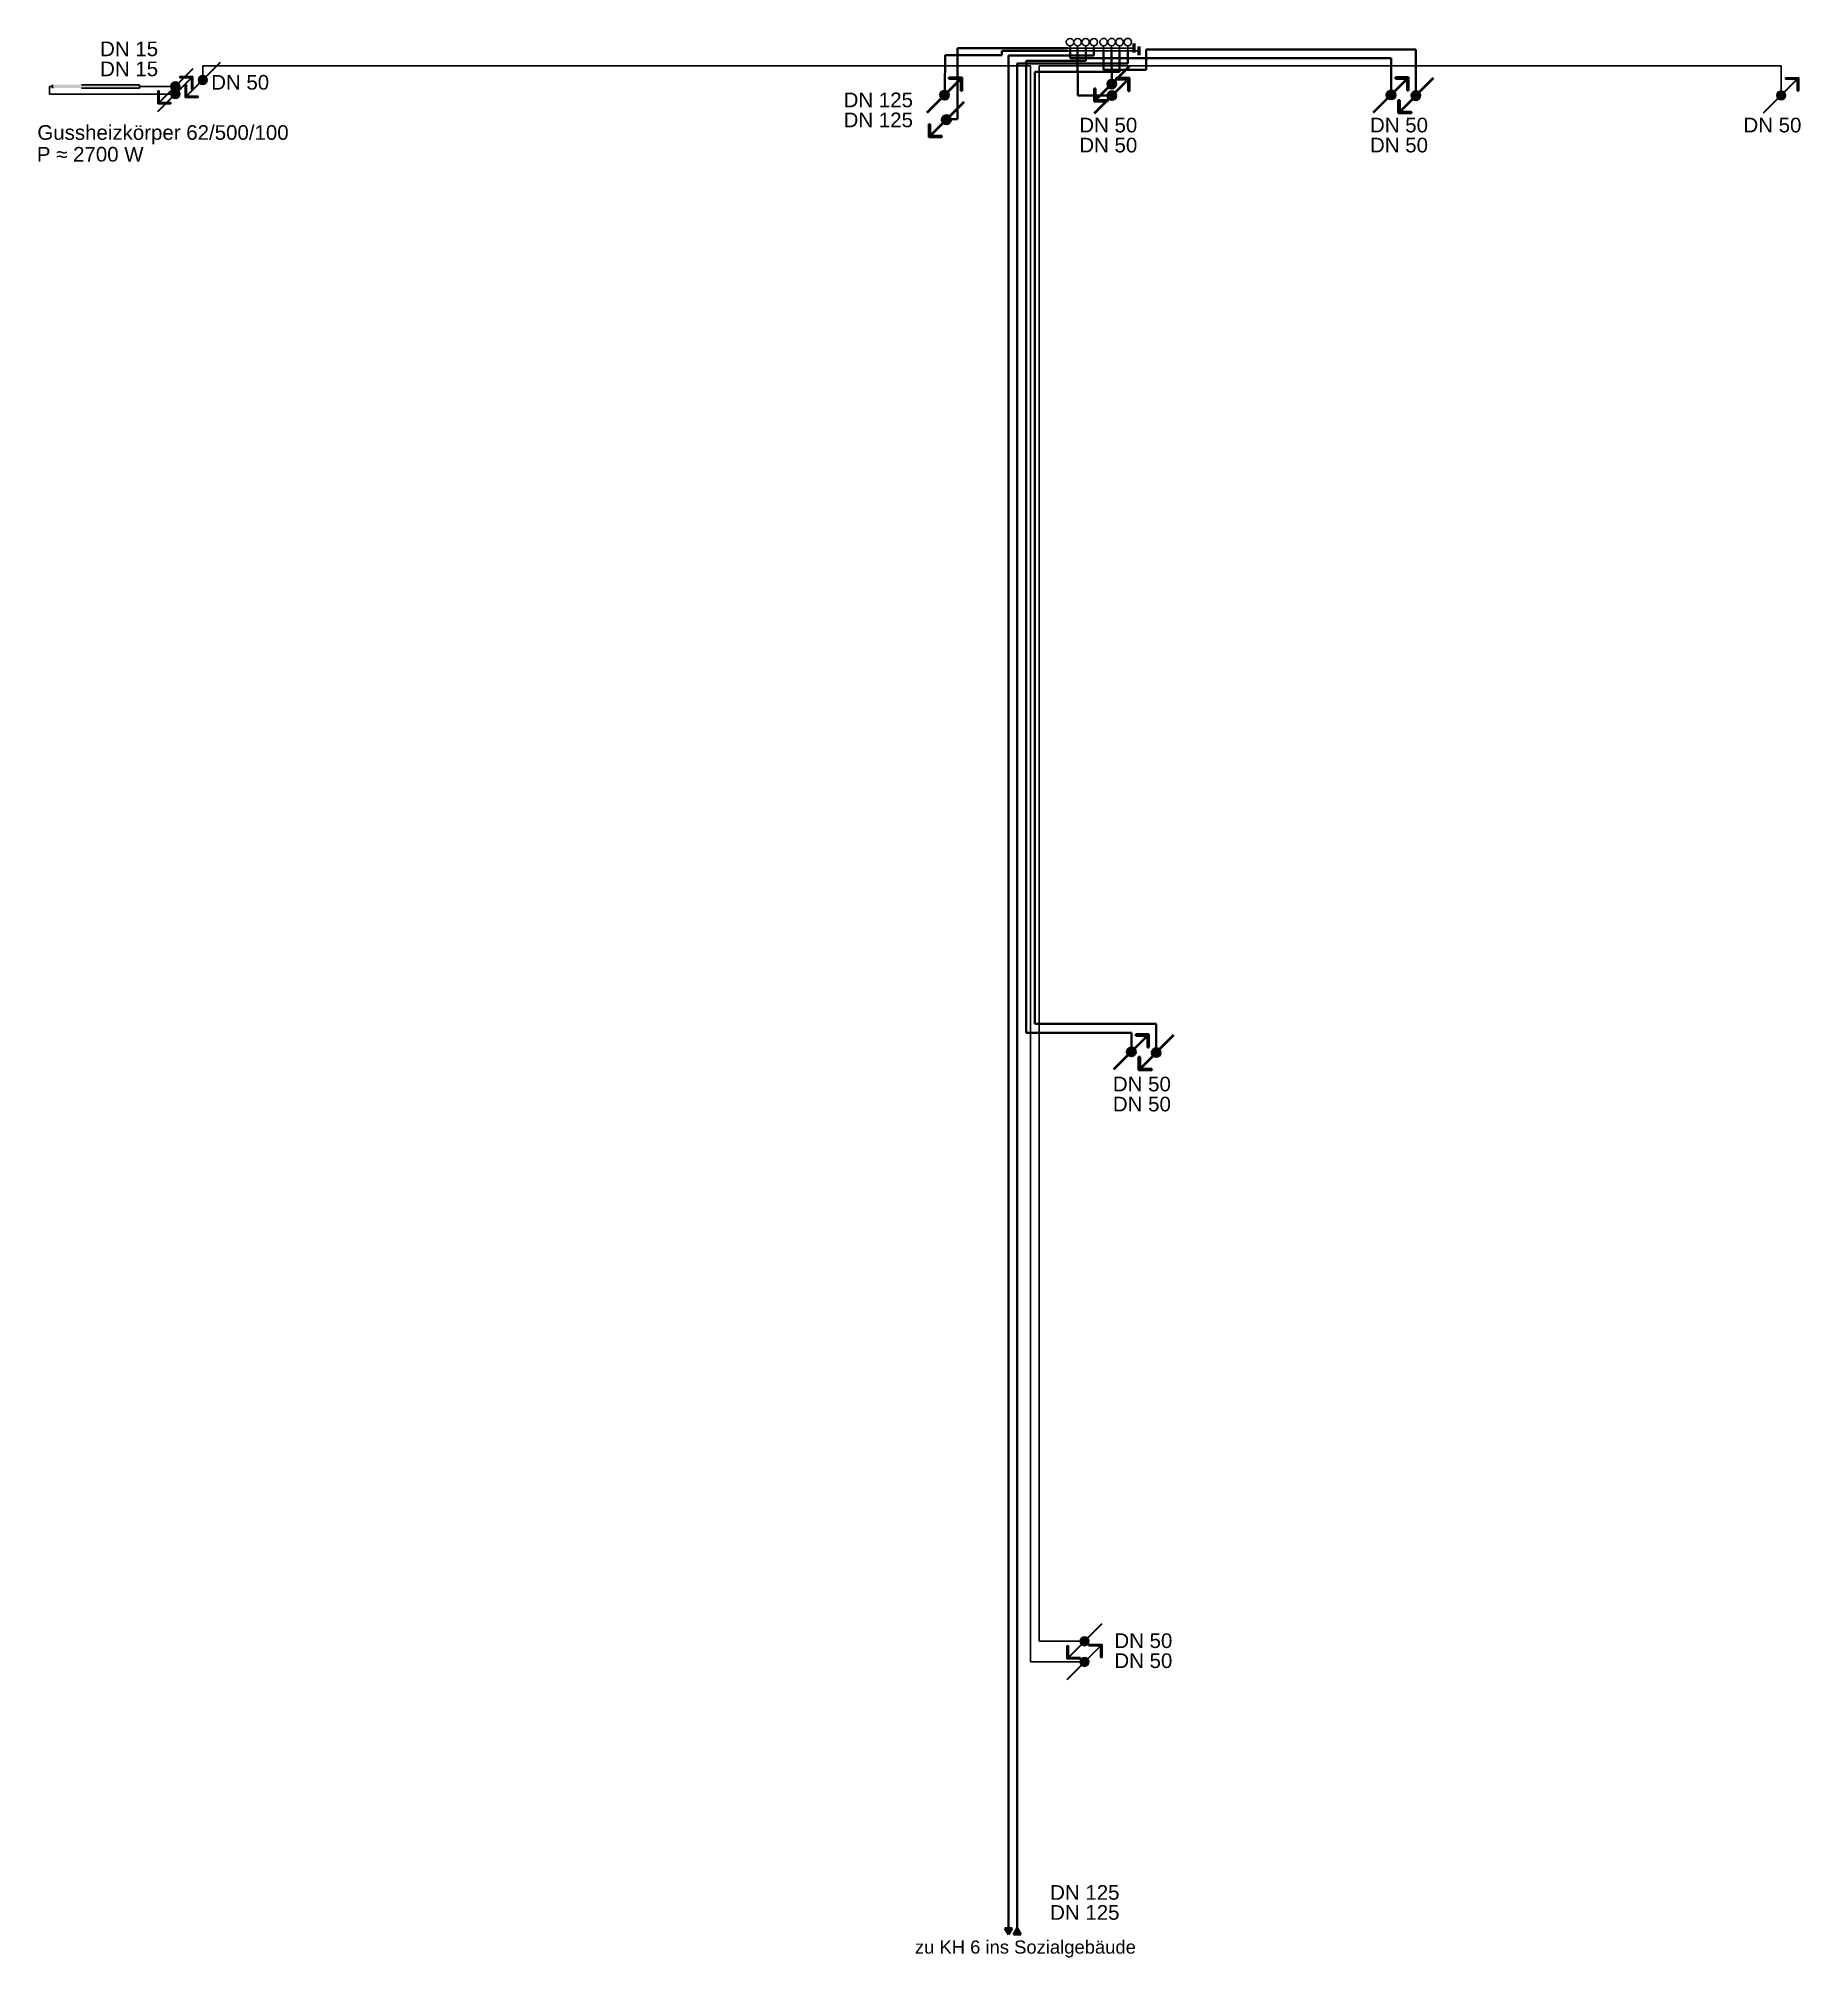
# Model space of a CAD drawing. Header units: millimetres. Extents: x -4786 to 55389, y -53756 to 11782.
import ezdxf

# ---------------------------------------------------------------- set-up
doc = ezdxf.new("R2010")
doc.units = ezdxf.units.MM
for name, color, linetype, lineweight in [('Heiz Wasser +50 -Heizkörper Rücklauff', 241, 'Continuous', 30), ('Heiz Wasser +60 -Heizkörper Vorlauf', 6, 'Continuous', 30), ('Heiz Wasser +70 Prozess R', 242, 'Continuous', 40), ('Heiz Wasser +90 Prozess V', 41, 'Continuous', 40), ('HEIZUNG Rücklauf', 150, 'Continuous', 30), ('HEIZUNG Vorlauf', 1, 'Continuous', 30)]:
    doc.layers.add(name, color=color, linetype=linetype, lineweight=lineweight)
doc.styles.get("Standard").update_dxf_attribs({"font": 'arial.ttf'})

msp = doc.modelspace()

# ---------------------------------------------------------------- hatches: boundary and pattern name
at = {"layer": 'Heiz Wasser +50 -Heizkörper Rücklauff'}
h = msp.add_hatch(color=256, dxfattribs=at)
h.dxf.hatch_style = 1
h.paths.add_polyline_path([(-209, 9770, -0.023583), (-219, 9780), (-714, 9285), (-704, 9275)])
h.paths.add_polyline_path([(443, 10432), (443, 10032), (493, 10032), (493, 10482), (43, 10482), (43, 10432)])
h.paths.add_polyline_path([(433, 10432), (-7, 9992, -0.023583), (3, 9982), (443, 10422), (443, 10432)])
h = msp.add_hatch(color=256, dxfattribs=at)
h.dxf.hatch_style = 1
h.paths.add_polyline_path([(42, 9881, 0.198912), (-2, 9987), (-214, 9775, 0.668179)])
h.paths.add_polyline_path([(-2, 9987, 0.668179), (-258, 9881, 0.198912), (-214, 9775)])
h = msp.add_hatch(color=256, dxfattribs=at)
h.dxf.hatch_style = 1
h.paths.add_polyline_path([(54622, 9724, -0.023583), (54612, 9734), (54116, 9239), (54126, 9229)])
h.paths.add_polyline_path([(55274, 10386), (55274, 9986), (55324, 9986), (55324, 10436), (54874, 10436), (54874, 10386)])
h.paths.add_polyline_path([(55264, 10386), (54823, 9946, -0.023583), (54833, 9936), (55274, 10376), (55274, 10386)])
h = msp.add_hatch(color=256, dxfattribs=at)
h.dxf.hatch_style = 1
h.paths.add_polyline_path([(54872, 9835, 0.198912), (54829, 9941), (54616, 9728, 0.668179)])
h.paths.add_polyline_path([(54829, 9941, 0.668179), (54572, 9835, 0.198912), (54616, 9728)])
h = msp.add_hatch(color=256, dxfattribs=at)
h.dxf.hatch_style = 1
h.paths.add_polyline_path([(31038, -42843, -0.023583), (31048, -42853), (31543, -42358), (31533, -42348)])
h.paths.add_polyline_path([(30386, -43505), (30386, -43105), (30336, -43105), (30336, -43555), (30786, -43555), (30786, -43505)])
h.paths.add_polyline_path([(30396, -43505), (30836, -43065, -0.023583), (30826, -43055), (30386, -43495), (30386, -43505)])
h = msp.add_hatch(color=256, dxfattribs=at)
h.dxf.hatch_style = 1
h.paths.add_polyline_path([(30787, -42954, 0.198912), (30831, -43060), (31043, -42848, 0.668179)])
h.paths.add_polyline_path([(30831, -43060, 0.668179), (31087, -42954, 0.198912), (31043, -42848)])
at = {"layer": 'Heiz Wasser +60 -Heizkörper Vorlauf'}
h = msp.add_hatch(color=256, dxfattribs=at)
h.dxf.hatch_style = 1
h.paths.add_polyline_path([(-7, 10255, -0.023583), (3, 10245), (498, 10740), (488, 10750)])
h.paths.add_polyline_path([(-659, 9593), (-659, 9993), (-709, 9993), (-709, 9543), (-259, 9543), (-259, 9593)])
h.paths.add_polyline_path([(-649, 9593), (-209, 10033, -0.023583), (-219, 10043), (-659, 9603), (-659, 9593)])
h = msp.add_hatch(color=256, dxfattribs=at)
h.dxf.hatch_style = 1
h.paths.add_polyline_path([(927, 10472, -0.023583), (937, 10462), (1432, 10957), (1422, 10967)])
h.paths.add_polyline_path([(275, 9810), (275, 10210), (225, 10210), (225, 9760), (675, 9760), (675, 9810)])
h.paths.add_polyline_path([(285, 9810), (725, 10250, -0.023583), (715, 10260), (275, 9820), (275, 9810)])
h = msp.add_hatch(color=256, dxfattribs=at)
h.dxf.hatch_style = 1
h.paths.add_polyline_path([(676, 10361, 0.198912), (720, 10255), (932, 10467, 0.668179)])
h.paths.add_polyline_path([(720, 10255, 0.668179), (976, 10361, 0.198912), (932, 10467)])
at = {"layer": 'Heiz Wasser +60 -Heizkörper Vorlauf', "linetype": 'Continuous'}
h = msp.add_hatch(color=256, dxfattribs=at)
h.dxf.hatch_style = 1
h.paths.add_polyline_path([(-1334, 10196), (-4309, 10196), (-4309, 10086), (-1334, 10086)])
at = {"layer": 'Heiz Wasser +60 -Heizkörper Vorlauf'}
h = msp.add_hatch(color=256, dxfattribs=at)
h.dxf.hatch_style = 1
h.paths.add_polyline_path([(-258, 10144, 0.198912), (-214, 10038), (-2, 10250, 0.668179)])
h.paths.add_polyline_path([(-214, 10038, 0.668179), (42, 10144, 0.198912), (-2, 10250)])
h = msp.add_hatch(color=256, dxfattribs=at)
h.dxf.hatch_style = 1
h.paths.add_polyline_path([(30836, -43771, -0.023583), (30826, -43761), (30331, -44256), (30341, -44266)])
h.paths.add_polyline_path([(31488, -43109), (31488, -43509), (31538, -43509), (31538, -43059), (31088, -43059), (31088, -43109)])
h.paths.add_polyline_path([(31478, -43109), (31038, -43549, -0.023583), (31048, -43559), (31488, -43119), (31488, -43109)])
h = msp.add_hatch(color=256, dxfattribs=at)
h.dxf.hatch_style = 1
h.paths.add_polyline_path([(31087, -43660, 0.198912), (31043, -43554), (30831, -43766, 0.668179)])
h.paths.add_polyline_path([(31043, -43554, 0.668179), (30787, -43660, 0.198912), (30831, -43766)])
at = {"layer": 'Heiz Wasser +70 Prozess R'}
h = msp.add_hatch(color=256, dxfattribs=at)
h.dxf.hatch_style = 1
h.paths.add_polyline_path([(31968, 10333, -0.023583), (31978, 10323), (32473, 10819), (32463, 10829)])
h.paths.add_polyline_path([(31316, 9671), (31316, 10071), (31266, 10071), (31266, 9621), (31716, 9621), (31716, 9671)])
h.paths.add_polyline_path([(31326, 9671), (31766, 10112, -0.023583), (31756, 10122), (31316, 9681), (31316, 9671)])
h = msp.add_hatch(color=256, dxfattribs=at)
h.dxf.hatch_style = 1
h.paths.add_polyline_path([(26057, 9734, -0.023583), (26047, 9744), (25552, 9249), (25562, 9239)])
h.paths.add_polyline_path([(26709, 10396), (26709, 9996), (26759, 9996), (26759, 10446), (26309, 10446), (26309, 10396)])
h.paths.add_polyline_path([(26699, 10396), (26259, 9956, -0.023583), (26269, 9946), (26709, 10386), (26709, 10396)])
h = msp.add_hatch(color=256, dxfattribs=at)
h.dxf.hatch_style = 1
h.paths.add_polyline_path([(26308, 9845, 0.198912), (26265, 9951), (26052, 9739, 0.668179)])
h.paths.add_polyline_path([(26265, 9951, 0.668179), (26008, 9845, 0.198912), (26052, 9739)])
h = msp.add_hatch(color=256, dxfattribs=at)
h.dxf.hatch_style = 1
h.paths.add_polyline_path([(31717, 10222, 0.198912), (31761, 10116), (31973, 10329, 0.668179)])
h.paths.add_polyline_path([(31761, 10116, 0.668179), (32017, 10222, 0.198912), (31973, 10329)])
h = msp.add_hatch(color=256, dxfattribs=at)
h.dxf.hatch_style = 1
h.paths.add_polyline_path([(42352, 9937, -0.023583), (42362, 9927), (42857, 10422), (42847, 10432)])
h.paths.add_polyline_path([(41700, 9275), (41700, 9675), (41650, 9675), (41650, 9225), (42100, 9225), (42100, 9275)])
h.paths.add_polyline_path([(41710, 9275), (42150, 9715, -0.023583), (42140, 9725), (41700, 9285), (41700, 9275)])
h = msp.add_hatch(color=256, dxfattribs=at)
h.dxf.hatch_style = 1
h.paths.add_polyline_path([(42101, 9826, 0.198912), (42145, 9720), (42357, 9932, 0.668179)])
h.paths.add_polyline_path([(42145, 9720, 0.668179), (42401, 9826, 0.198912), (42357, 9932)])
h = msp.add_hatch(color=256, dxfattribs=at)
h.dxf.hatch_style = 1
h.paths.add_polyline_path([(33485, -22740, -0.023583), (33495, -22750), (33990, -22255), (33980, -22245)])
h.paths.add_polyline_path([(32833, -23402), (32833, -23002), (32783, -23002), (32783, -23452), (33233, -23452), (33233, -23402)])
h.paths.add_polyline_path([(32843, -23402), (33283, -22962, -0.023583), (33273, -22952), (32833, -23392), (32833, -23402)])
h = msp.add_hatch(color=256, dxfattribs=at)
h.dxf.hatch_style = 1
h.paths.add_polyline_path([(33234, -22851, 0.198912), (33278, -22957), (33490, -22745, 0.668179)])
h.paths.add_polyline_path([(33278, -22957, 0.668179), (33534, -22851, 0.198912), (33490, -22745)])
h = msp.add_hatch(color=256, dxfattribs=at)
h.dxf.hatch_style = 1
h.paths.add_polyline_path([(28514, -52968), (28764, -52968), (28639, -52750)])
at = {"layer": 'Heiz Wasser +90 Prozess V'}
h = msp.add_hatch(color=256, dxfattribs=at)
h.dxf.hatch_style = 1
h.paths.add_polyline_path([(31770, 9717, -0.023583), (31760, 9727), (31265, 9232), (31275, 9222)])
h.paths.add_polyline_path([(32422, 10379), (32422, 9979), (32472, 9979), (32472, 10429), (32022, 10429), (32022, 10379)])
h.paths.add_polyline_path([(32412, 10379), (31972, 9939, -0.023583), (31982, 9929), (32422, 10369), (32422, 10379)])
h = msp.add_hatch(color=256, dxfattribs=at)
h.dxf.hatch_style = 1
h.paths.add_polyline_path([(32021, 9828, 0.198912), (31977, 9934), (31765, 9722, 0.668179)])
h.paths.add_polyline_path([(31977, 9934, 0.668179), (31721, 9828, 0.198912), (31765, 9722)])
h = msp.add_hatch(color=256, dxfattribs=at)
h.dxf.hatch_style = 1
h.paths.add_polyline_path([(41302, 9741, -0.023583), (41292, 9751), (40797, 9256), (40807, 9246)])
h.paths.add_polyline_path([(41954, 10403), (41954, 10003), (42004, 10003), (42004, 10453), (41554, 10453), (41554, 10403)])
h.paths.add_polyline_path([(41944, 10403), (41504, 9963, -0.023583), (41514, 9953), (41954, 10393), (41954, 10403)])
h = msp.add_hatch(color=256, dxfattribs=at)
h.dxf.hatch_style = 1
h.paths.add_polyline_path([(41553, 9852, 0.198912), (41509, 9958), (41297, 9746, 0.668179)])
h.paths.add_polyline_path([(41509, 9958, 0.668179), (41253, 9852, 0.198912), (41297, 9746)])
h = msp.add_hatch(color=256, dxfattribs=at)
h.dxf.hatch_style = 1
h.paths.add_polyline_path([(26320, 9116, -0.023583), (26330, 9106), (26825, 9601), (26815, 9611)])
h.paths.add_polyline_path([(25668, 8454), (25668, 8854), (25618, 8854), (25618, 8404), (26068, 8404), (26068, 8454)])
h.paths.add_polyline_path([(25678, 8454), (26118, 8894, -0.023583), (26108, 8904), (25668, 8464), (25668, 8454)])
h = msp.add_hatch(color=256, dxfattribs=at)
h.dxf.hatch_style = 1
h.paths.add_polyline_path([(26069, 9005, 0.198912), (26113, 8899), (26325, 9111, 0.668179)])
h.paths.add_polyline_path([(26113, 8899, 0.668179), (26369, 9005, 0.198912), (26325, 9111)])
h = msp.add_hatch(color=256, dxfattribs=at)
h.dxf.hatch_style = 1
h.paths.add_polyline_path([(32435, -22936, -0.023583), (32425, -22926), (31930, -23421), (31940, -23431)])
h.paths.add_polyline_path([(33087, -22274), (33087, -22674), (33137, -22674), (33137, -22224), (32687, -22224), (32687, -22274)])
h.paths.add_polyline_path([(33077, -22274), (32637, -22714, -0.023583), (32647, -22724), (33087, -22284), (33087, -22274)])
h = msp.add_hatch(color=256, dxfattribs=at)
h.dxf.hatch_style = 1
h.paths.add_polyline_path([(32686, -22825, 0.198912), (32642, -22719), (32430, -22931, 0.668179)])
h.paths.add_polyline_path([(32642, -22719, 0.668179), (32386, -22825, 0.198912), (32430, -22931)])
h = msp.add_hatch(color=256, dxfattribs=at)
h.dxf.hatch_style = 1
h.paths.add_polyline_path([(28339, -52968), (28464, -52750), (28214, -52750)])

# ---------------------------------------------------------------- linework, layer by layer
at = {"layer": 'Heiz Wasser +50 -Heizkörper Rücklauff'}
for p, q in [((29389, -42954), (29389, 10842)), ((29389, 10842), (54725, 10842)), ((54725, 10842), (54725, 9837)), ((-4309, 10141), (-4409, 10141)), ((-4409, 10141), (-4409, 9878)), ((-101, 9878), (-4409, 9878)), ((433, 10432), (-714, 9285)), ((443, 10422), (-704, 9275)), ((493, 10482), (43, 10482)), ((43, 10432), (43, 10482)), ((43, 10432), (443, 10432)), ((443, 10032), (443, 10432)), ((493, 10032), (443, 10032)), ((493, 10482), (493, 10032)), ((55264, 10386), (54116, 9239)), ((55274, 10376), (54126, 9229)), ((55324, 10436), (54874, 10436)), ((54874, 10386), (54874, 10436)), ((54874, 10386), (55274, 10386)), ((55274, 9986), (55274, 10386)), ((55324, 9986), (55274, 9986)), ((55324, 10436), (55324, 9986)), ((30386, -43495), (31533, -42348)), ((30396, -43505), (31543, -42358)), ((30787, -42954), (29389, -42954)), ((30336, -43555), (30336, -43105)), ((30336, -43105), (30386, -43105)), ((30386, -43105), (30386, -43505)), ((30336, -43555), (30786, -43555)), ((30786, -43505), (30386, -43505)), ((30786, -43505), (30786, -43555))]:
    msp.add_line(p, q, dxfattribs=at)
for centre in [(-108, 9881), (54722, 9835), (30937, -42954)]:
    msp.add_circle(centre, 150, dxfattribs=at)
at = {"layer": 'Heiz Wasser +60 -Heizkörper Vorlauf'}
for p, q in [((-659, 9603), (488, 10750)), ((-649, 9593), (498, 10740)), ((275, 9820), (1422, 10967)), ((285, 9810), (1432, 10957)), ((29089, 10842), (826, 10842)), ((826, 10511), (826, 10842)), ((29089, -43660), (29089, 10842)), ((-4309, 10196), (-4309, 10086)), ((-1334, 10196), (-3309, 10196)), ((-3309, 10086), (-1334, 10086)), ((-1334, 10086), (-1334, 10196)), ((-1334, 10141), (-101, 10141)), ((-709, 9543), (-709, 9993)), ((-709, 9993), (-659, 9993)), ((-659, 9993), (-659, 9593)), ((225, 9760), (225, 10210)), ((225, 10210), (275, 10210)), ((275, 10210), (275, 9810)), ((-709, 9543), (-259, 9543)), ((-259, 9593), (-659, 9593)), ((-259, 9593), (-259, 9543)), ((225, 9760), (675, 9760)), ((675, 9810), (275, 9810)), ((675, 9810), (675, 9760)), ((31478, -43109), (30331, -44256)), ((31488, -43119), (30341, -44266)), ((31538, -43059), (31088, -43059)), ((31088, -43109), (31088, -43059)), ((31088, -43109), (31488, -43109)), ((31488, -43509), (31488, -43109)), ((31538, -43059), (31538, -43509)), ((30787, -43660), (29089, -43660)), ((31538, -43509), (31488, -43509))]:
    msp.add_line(p, q, dxfattribs=at)
for centre in [(826, 10361), (-108, 10144), (30937, -43660)]:
    msp.add_circle(centre, 150, dxfattribs=at)
at = {"layer": 'Heiz Wasser +70 Prozess R'}
for p, q in [((26171, 9980), (26177, 11209)), ((28116, 11209), (26177, 11209)), ((30354, 11358), (28116, 11358)), ((28116, 11358), (28116, 11209)), ((31589, 11358), (31589, 10712)), ((31863, 11358), (31866, 10232)), ((32134, 11358), (32136, 10641)), ((32417, 11358), (32417, 10929)), ((42251, 11403), (33043, 11403)), ((33043, 11403), (33043, 10712)), ((42251, 9976), (42251, 11403)), ((28639, -52750), (28639, 10929)), ((32417, 10929), (28639, 10929)), ((29239, -21875), (29239, 10641)), ((32136, 10641), (29239, 10641)), ((31316, 9681), (32463, 10829)), ((31326, 9671), (32473, 10819)), ((33043, 10712), (31589, 10712)), ((26699, 10396), (25552, 9249)), ((26709, 10386), (25562, 9239)), ((26759, 10446), (26309, 10446)), ((26309, 10396), (26309, 10446)), ((26309, 10396), (26709, 10396)), ((26709, 9996), (26709, 10396)), ((26759, 9996), (26709, 9996)), ((26759, 10446), (26759, 9996)), ((31266, 9621), (31266, 10071)), ((31266, 10071), (31316, 10071)), ((31316, 10071), (31316, 9671)), ((41700, 9285), (42847, 10432)), ((41710, 9275), (42857, 10422)), ((31266, 9621), (31716, 9621)), ((31716, 9671), (31316, 9671)), ((31716, 9671), (31716, 9621)), ((41650, 9225), (41650, 9675)), ((41650, 9675), (41700, 9675)), ((41650, 9225), (42100, 9225)), ((41700, 9675), (41700, 9275)), ((42100, 9275), (41700, 9275)), ((42100, 9275), (42100, 9225)), ((33384, -21875), (29239, -21875)), ((32833, -23392), (33980, -22245)), ((32843, -23402), (33990, -22255)), ((33384, -22701), (33384, -21875)), ((32783, -23452), (32783, -23002)), ((32783, -23002), (32833, -23002)), ((32783, -23452), (33233, -23452)), ((32833, -23002), (32833, -23402)), ((33233, -23402), (32833, -23402)), ((33233, -23402), (33233, -23452)), ((28514, -52968), (28639, -52750)), ((28764, -52968), (28514, -52968)), ((28639, -52750), (28764, -52968))]:
    msp.add_line(p, q, dxfattribs=at)
for centre in [(26158, 9845), (31867, 10222), (42251, 9826), (33384, -22851)]:
    msp.add_circle(centre, 150, dxfattribs=at)
at = {"layer": 'Heiz Wasser +90 Prozess V'}
for p, q in [((30354, 11452), (26602, 11452)), ((26602, 9021), (26602, 11452)), ((28339, -52750), (28339, 11202)), ((31254, 11202), (28339, 11202)), ((30441, 11452), (30441, 11103)), ((30701, 11452), (30703, 9828)), ((30976, 11452), (30976, 11020)), ((31254, 11452), (31254, 11202)), ((28939, -22175), (28939, 11020)), ((30976, 11020), (28939, 11020)), ((41403, 11103), (30441, 11103)), ((41403, 10002), (41403, 11103)), ((32412, 10379), (31265, 9232)), ((32422, 10369), (31275, 9222)), ((32472, 10429), (32022, 10429)), ((32022, 10379), (32022, 10429)), ((32022, 10379), (32422, 10379)), ((32422, 9979), (32422, 10379)), ((32472, 9979), (32422, 9979)), ((32472, 10429), (32472, 9979)), ((41944, 10403), (40797, 9256)), ((41954, 10393), (40807, 9246)), ((42004, 10453), (41554, 10453)), ((41554, 10403), (41554, 10453)), ((41554, 10403), (41954, 10403)), ((41954, 10003), (41954, 10403)), ((42004, 10003), (41954, 10003)), ((42004, 10453), (42004, 10003)), ((25668, 8464), (26815, 9611)), ((25678, 8454), (26825, 9601)), ((31721, 9828), (30703, 9828)), ((25618, 8404), (25618, 8854)), ((25618, 8854), (25668, 8854)), ((25668, 8854), (25668, 8454)), ((26352, 9021), (26602, 9021)), ((25618, 8404), (26068, 8404)), ((26068, 8454), (25668, 8454)), ((26068, 8454), (26068, 8404)), ((32536, -22175), (28939, -22175)), ((33077, -22274), (31930, -23421)), ((32536, -22675), (32536, -22175)), ((33137, -22224), (32687, -22224)), ((32687, -22274), (32687, -22224)), ((32687, -22274), (33087, -22274)), ((33087, -22674), (33087, -22274)), ((33137, -22224), (33137, -22674)), ((33087, -22284), (31940, -23431)), ((33137, -22674), (33087, -22674)), ((28464, -52750), (28214, -52750)), ((28214, -52750), (28339, -52968)), ((28339, -52968), (28464, -52750))]:
    msp.add_line(p, q, dxfattribs=at)
for centre in [(31871, 9828), (41403, 9852), (26219, 9005), (32536, -22825)]:
    msp.add_circle(centre, 150, dxfattribs=at)
at = {"layer": 'HEIZUNG Rücklauf'}
for points in [[(32822, 11359), (30354, 11358)], [(31589, 11530), (31589, 11358)], [(31863, 11530), (31863, 11358)], [(32134, 11530), (32134, 11358)], [(32417, 11530), (32417, 11358)], [(32773, 11209), (32773, 11508)], [(32822, 11209), (32822, 11508)]]:
    msp.add_lwpolyline(points, dxfattribs=at)
for centre in [(31589, 11656), (31863, 11656), (32134, 11656), (32417, 11656)]:
    msp.add_circle(centre, 126, dxfattribs=at)
at = {"layer": 'HEIZUNG Vorlauf'}
msp.add_line((32603, 11452), (30354, 11452), dxfattribs=at)
for points in [[(30441, 11529), (30441, 11452)], [(30701, 11528), (30701, 11452)], [(30976, 11529), (30976, 11452)], [(31254, 11529), (31254, 11452)], [(32603, 11301), (32603, 11602)], [(32652, 11301), (32652, 11602)]]:
    msp.add_lwpolyline(points, dxfattribs=at)
for centre in [(30441, 11655), (30701, 11654), (30974, 11654), (31253, 11654)]:
    msp.add_circle(centre, 126, dxfattribs=at)

# ---------------------------------------------------------------- texts
at = {"layer": 'Heiz Wasser +50 -Heizkörper Rücklauff'}
for s, p in [('DN 15', (-2678, 10490)), ('DN 50', (53437, 8572)), ('DN 50', (31956, -43184))]:
    msp.add_text(s, height=500, dxfattribs=at).set_placement(p)
at = {"layer": 'Heiz Wasser +60 -Heizkörper Vorlauf'}
for s, p in [('DN 15', (-2678, 11174)), ('DN 50', (1115, 10032)), ('Gussheizkörper 62/500/100', (-4821, 8318)), ('P ≈ 2700 W', (-4838, 7575)), ('DN 50', (31956, -43867))]:
    msp.add_text(s, height=500, dxfattribs=at).set_placement(p)
at = {"layer": 'Heiz Wasser +70 Prozess R'}
for s, p in [('DN 125', (22711, 9431)), ('DN 50', (30759, 8572)), ('DN 50', (40686, 7888)), ('DN 50', (31906, -24859)), ('DN 125', (29763, -51781))]:
    msp.add_text(s, height=500, dxfattribs=at).set_placement(p)
at = {"layer": 'Heiz Wasser +90 Prozess V'}
for s, height, p in [('DN 125', 500, (22711, 8748)), ('DN 50', 500, (40686, 8572)), ('DN 50', 500, (30759, 7888)), ('DN 50', 500, (31906, -24175)), ('DN 125', 500, (29763, -52464)), ('zu KH 6 ins Sozialgebäude', 450, (25144, -53621))]:
    msp.add_text(s, height=height, dxfattribs=at).set_placement(p)

doc.saveas('drawing.dxf')
